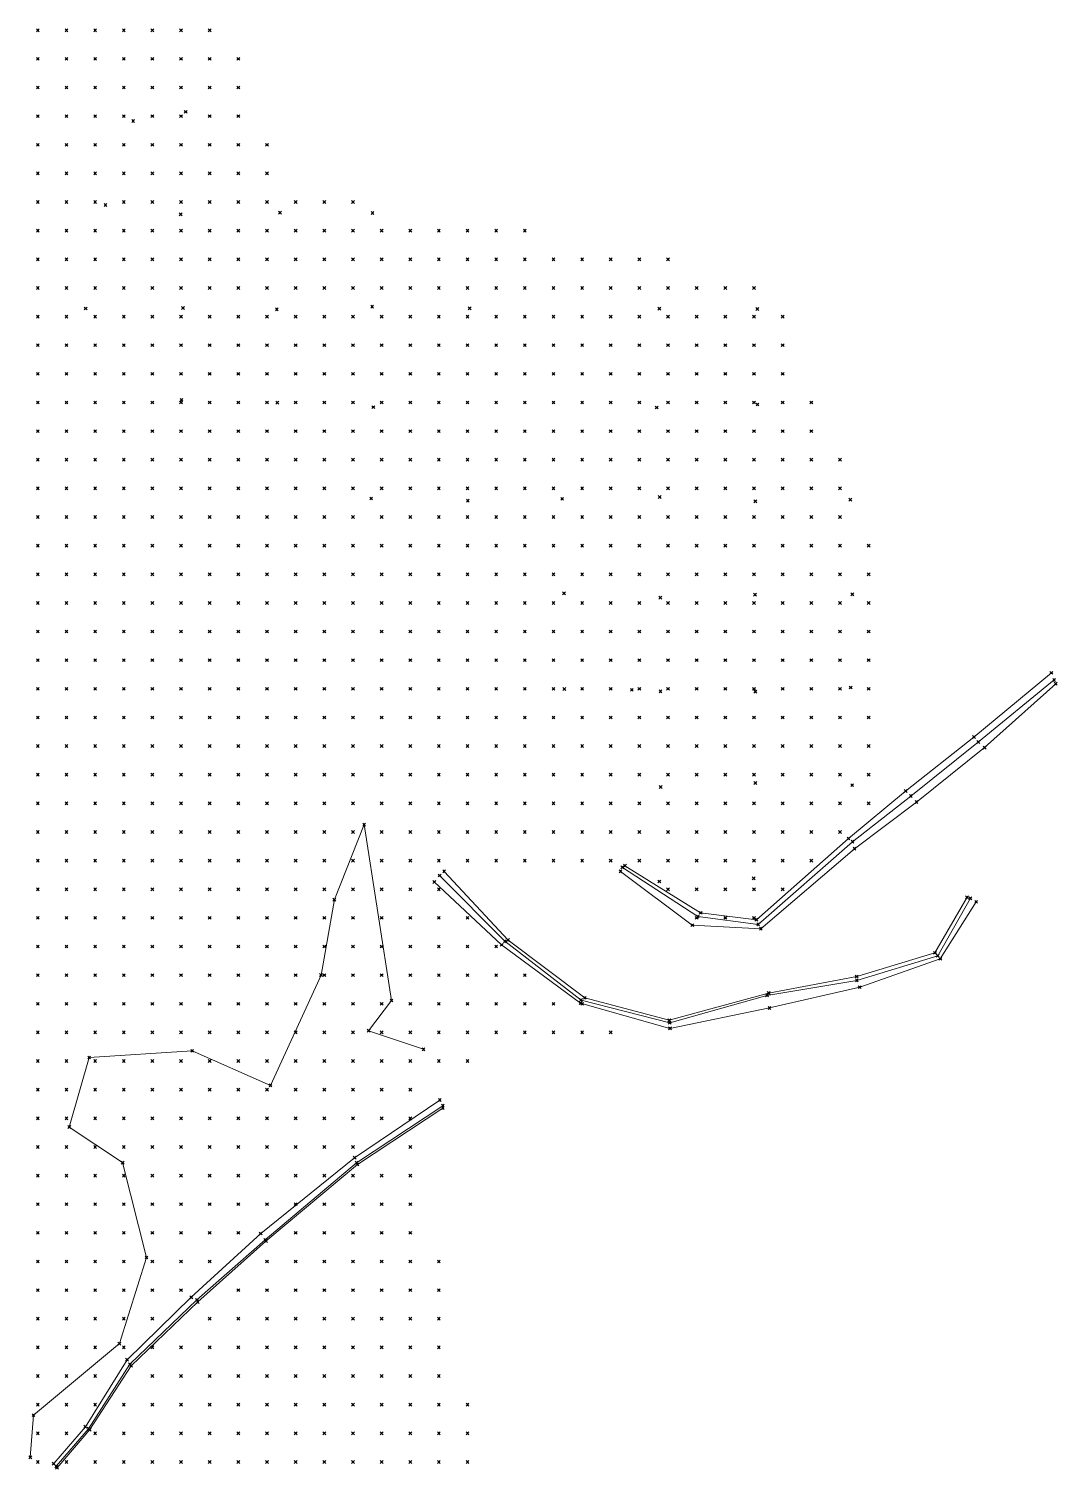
# Model space of a CAD drawing. Header units: metres. Extents: x 441556 to 446409, y 432338 to 461058.
# Drawn here: x 445096.4 to 445204.1, y 441658.6 to 441809.5 of the extents above; entities that cross this region are included whole.
import ezdxf

# ---------------------------------------------------------------- set-up
doc = ezdxf.new("R2010")
doc.units = ezdxf.units.M
doc.header["$MEASUREMENT"] = 0
doc.header["$PDMODE"] = 35
doc.header["$PDSIZE"] = 0.15
for name, color, linetype, lineweight in [('DTM-BRE-RevN_GRP_CURS APA', 2, 'Continuous', 0), ('DTM-BRE-RevN_GRP_MLASTINA', 2, 'Continuous', 0), ('DTM-BRE-RevN_GRP_TALUZ JOS', 2, 'Continuous', 0), ('DTM-BRE-RevN_GRP_TALUZ SUS', 2, 'Continuous', 0), ('DTM-NOK-RevN_LIDAR_co_lidar', 91, 'Continuous', 0), ('DTM-NOK-RevN_RTK', 32, 'Continuous', 0)]:
    doc.layers.add(name, color=color, linetype=linetype, lineweight=lineweight)

msp = doc.modelspace()

# ---------------------------------------------------------------- linework, layer by layer
at = {"layer": 'DTM-BRE-RevN_GRP_CURS APA'}
for p, q in [((445203.9, 441740.923, 334.434), (445196.45, 441734.234, 334.492)), ((445196.45, 441734.234, 334.492), (445189.314, 441728.534, 334.494)), ((445189.314, 441728.534, 334.494), (445182.827, 441723.642, 334.403)), ((445182.827, 441723.642, 334.403), (445173.023, 441715.264, 334.407)), ((445146.554, 441714.078, 334.498), (445139.861, 441721.27, 334.386)), ((445165.843, 441715.637, 334.481), (445158.332, 441721.27, 334.351)), ((445194.618, 441718.558, 334.476), (445191.256, 441712.737, 334.424)), ((445173.023, 441715.264, 334.407), (445165.843, 441715.637, 334.481)), ((445154.59, 441708.017, 334.45), (445146.554, 441714.078, 334.498)), ((445191.256, 441712.737, 334.424), (445183.066, 441710.254, 334.466)), ((445183.066, 441710.254, 334.466), (445173.84, 441708.529, 334.291)), ((445163.434, 441705.67, 334.389), (445154.59, 441708.017, 334.45)), ((445173.84, 441708.529, 334.291), (445163.434, 441705.67, 334.389)), ((445130.78, 441690.572, 334.492), (445139.733, 441696.474, 334.517)), ((445121.206, 441682.548, 334.415), (445130.78, 441690.572, 334.492)), ((445114.068, 441676.17, 334.497), (445121.206, 441682.548, 334.415)), ((445107.099, 441669.476, 334.479), (445114.068, 441676.17, 334.497)), ((445102.756, 441662.794, 334.464), (445107.099, 441669.476, 334.479)), ((445099.335, 441658.799, 334.489), (445102.756, 441662.794, 334.464))]:
    msp.add_line(p, q, dxfattribs=at)
at = {"layer": 'DTM-BRE-RevN_GRP_MLASTINA'}
for p, q in [((445128.371, 441718.311, 334.51), (445131.487, 441726.17, 334.462)), ((445131.487, 441726.17, 334.462), (445134.349, 441707.745, 334.478)), ((445126.979, 441710.408, 334.454), (445128.371, 441718.311, 334.51)), ((445121.683, 441698.857, 334.959), (445126.979, 441710.408, 334.454)), ((445134.349, 441707.745, 334.478), (445131.957, 441704.579, 334.662)), ((445131.957, 441704.579, 334.662), (445137.704, 441702.63, 334.635)), ((445100.617, 441694.493, 334.779), (445102.698, 441701.779, 334.807)), ((445102.698, 441701.779, 334.807), (445113.486, 441702.473, 334.977)), ((445113.486, 441702.473, 334.977), (445121.683, 441698.857, 334.959)), ((445106.201, 441690.758, 334.697), (445100.617, 441694.493, 334.779)), ((445108.694, 441680.82, 334.756), (445106.201, 441690.758, 334.697)), ((445105.864, 441671.803, 334.891), (445108.694, 441680.82, 334.756)), ((445096.872, 441664.302, 334.832), (445105.864, 441671.803, 334.891)), ((445096.528, 441659.884, 334.79), (445096.872, 441664.302, 334.832))]:
    msp.add_line(p, q, dxfattribs=at)
at = {"layer": 'DTM-BRE-RevN_GRP_TALUZ JOS'}
for p, q in [((445203.73, 441741.323, 334.541), (445195.799, 441734.825, 334.58)), ((445195.799, 441734.825, 334.58), (445188.734, 441729.162, 334.569)), ((445188.734, 441729.162, 334.569), (445182.624, 441724.373, 334.529)), ((445182.624, 441724.373, 334.529), (445172.738, 441715.713, 334.441)), ((445146.216, 441713.949, 334.581), (445139.389, 441720.835, 334.585)), ((445166.421, 441716.539, 334.511), (445158.527, 441721.692, 334.38)), ((445194.959, 441718.449, 334.636), (445191.541, 441712.436, 334.661)), ((445172.738, 441715.713, 334.441), (445166.421, 441716.539, 334.511)), ((445154.198, 441707.787, 334.513), (445146.216, 441713.949, 334.581)), ((445191.541, 441712.436, 334.661), (445183.076, 441709.848, 334.655)), ((445183.076, 441709.848, 334.655), (445173.662, 441708.277, 334.642)), ((445163.478, 441705.41, 334.622), (445154.198, 441707.787, 334.513)), ((445173.662, 441708.277, 334.642), (445163.478, 441705.41, 334.622)), ((445130.694, 441690.75, 334.921), (445139.732, 441696.727, 334.644)), ((445121.122, 441682.679, 334.877), (445130.694, 441690.75, 334.921)), ((445113.984, 441676.396, 334.823), (445121.122, 441682.679, 334.877)), ((445106.97, 441669.633, 334.775), (445113.984, 441676.396, 334.823)), ((445102.623, 441662.892, 334.8), (445106.97, 441669.633, 334.775)), ((445099.254, 441658.949, 334.593), (445102.623, 441662.892, 334.8))]:
    msp.add_line(p, q, dxfattribs=at)
at = {"layer": 'DTM-BRE-RevN_GRP_TALUZ SUS'}
for p, q in [((445195.333, 441735.342, 334.643), (445203.446, 441742.061, 334.911)), ((445188.184, 441729.682, 334.579), (445195.333, 441735.342, 334.643)), ((445182.195, 441724.718, 334.74), (445188.184, 441729.682, 334.579)), ((445172.557, 441716.211, 334.529), (445182.195, 441724.718, 334.74)), ((445158.792, 441721.863, 334.465), (445166.713, 441716.927, 334.602)), ((445145.885, 441713.574, 334.671), (445138.833, 441720.165, 334.737)), ((445195.564, 441718.085, 335.012), (445191.814, 441712.115, 335.174)), ((445166.713, 441716.927, 334.602), (445172.557, 441716.211, 334.529)), ((445154.147, 441707.462, 334.853), (445145.885, 441713.574, 334.671)), ((445191.814, 441712.115, 335.174), (445183.371, 441709.141, 335.135)), ((445183.371, 441709.141, 335.135), (445173.927, 441706.963, 335.004)), ((445163.509, 441704.826, 334.752), (445154.147, 441707.462, 334.853)), ((445173.927, 441706.963, 335.004), (445163.509, 441704.826, 334.752)), ((445130.485, 441691.273, 335.034), (445139.41, 441697.319, 335.142)), ((445120.654, 441683.336, 335.051), (445130.485, 441691.273, 335.034)), ((445113.389, 441676.654, 334.875), (445120.654, 441683.336, 335.051)), ((445106.663, 441670.114, 334.89), (445113.389, 441676.654, 334.875)), ((445102.297, 441663.095, 334.925), (445106.663, 441670.114, 334.89)), ((445098.982, 441659.23, 334.882), (445102.297, 441663.095, 334.925))]:
    msp.add_line(p, q, dxfattribs=at)
at = {"layer": 'DTM-NOK-RevN_LIDAR_co_lidar'}
for p in [(445097.322, 441809.379, 334.82), (445100.321, 441809.379, 334.827), (445103.321, 441809.379, 334.826), (445106.32, 441809.379, 334.813), (445109.319, 441809.379, 334.797), (445112.319, 441809.379, 334.807), (445115.318, 441809.379, 334.803), (445097.322, 441806.38, 334.831), (445100.321, 441806.38, 334.861), (445103.321, 441806.38, 334.884), (445106.32, 441806.38, 334.868), (445109.319, 441806.38, 334.854), (445112.319, 441806.38, 334.872), (445115.318, 441806.38, 334.885), (445118.317, 441806.38, 334.861), (445097.322, 441803.38, 334.87), (445100.321, 441803.38, 334.88), (445103.321, 441803.38, 334.906), (445106.32, 441803.38, 334.939), (445109.319, 441803.38, 334.903), (445112.319, 441803.38, 334.867), (445115.318, 441803.38, 334.877), (445118.317, 441803.38, 334.873), (445097.322, 441800.381, 334.871), (445100.321, 441800.381, 334.878), (445103.321, 441800.381, 334.874), (445106.32, 441800.381, 334.849), (445109.319, 441800.381, 334.833), (445112.319, 441800.381, 334.857), (445115.318, 441800.381, 334.879), (445118.317, 441800.381, 334.889), (445097.322, 441797.382, 334.859), (445100.321, 441797.382, 334.855), (445103.321, 441797.382, 334.849), (445106.32, 441797.382, 334.833), (445109.319, 441797.382, 334.841), (445112.319, 441797.382, 334.862), (445115.318, 441797.382, 334.869), (445118.317, 441797.382, 334.885), (445121.317, 441797.382, 334.919), (445097.322, 441794.382, 334.851), (445100.321, 441794.382, 334.845), (445103.321, 441794.382, 334.843), (445106.32, 441794.382, 334.868), (445109.319, 441794.382, 334.896), (445112.319, 441794.382, 334.867), (445115.318, 441794.382, 334.812), (445118.317, 441794.382, 334.792), (445121.317, 441794.382, 334.809), (445097.322, 441791.383, 334.834), (445100.321, 441791.383, 334.84), (445103.321, 441791.383, 334.833), (445106.32, 441791.383, 334.785), (445109.319, 441791.383, 334.768), (445112.319, 441791.383, 334.788), (445115.318, 441791.383, 334.788), (445118.317, 441791.383, 334.775), (445121.317, 441791.383, 334.767), (445124.316, 441791.383, 334.794), (445127.316, 441791.383, 334.845), (445130.315, 441791.383, 334.866), (445097.322, 441788.384, 334.807), (445100.321, 441788.384, 334.83), (445103.321, 441788.384, 334.848), (445106.32, 441788.384, 334.879), (445109.319, 441788.384, 334.854), (445112.319, 441788.384, 334.809), (445115.318, 441788.384, 334.826), (445118.317, 441788.384, 334.832), (445121.317, 441788.384, 334.794), (445124.316, 441788.384, 334.786), (445127.316, 441788.384, 334.798), (445130.315, 441788.384, 334.816), (445133.314, 441788.384, 334.826), (445136.314, 441788.384, 334.824), (445139.313, 441788.384, 334.835), (445142.312, 441788.384, 334.895), (445145.312, 441788.384, 334.922), (445148.311, 441788.384, 334.966), (445097.322, 441785.384, 334.736), (445100.321, 441785.384, 334.772), (445103.321, 441785.384, 334.793), (445106.32, 441785.384, 334.799), (445109.319, 441785.384, 334.819), (445112.319, 441785.384, 334.835), (445115.318, 441785.384, 334.834), (445118.317, 441785.384, 334.814), (445121.317, 441785.384, 334.769), (445124.316, 441785.384, 334.724), (445127.316, 441785.384, 334.73), (445130.315, 441785.384, 334.742), (445133.314, 441785.384, 334.752), (445136.314, 441785.384, 334.763), (445139.313, 441785.384, 334.799), (445142.312, 441785.384, 334.843), (445145.312, 441785.384, 334.907), (445148.311, 441785.384, 334.956), (445151.31, 441785.384, 334.95), (445154.31, 441785.384, 334.918), (445157.309, 441785.384, 334.852), (445160.308, 441785.384, 334.816), (445163.308, 441785.384, 334.805), (445097.322, 441782.385, 334.711), (445100.321, 441782.385, 334.718), (445103.321, 441782.385, 334.72), (445106.32, 441782.385, 334.703), (445109.319, 441782.385, 334.691), (445112.319, 441782.385, 334.693), (445115.318, 441782.385, 334.666), (445118.317, 441782.385, 334.633), (445121.317, 441782.385, 334.641), (445124.316, 441782.385, 334.647), (445127.316, 441782.385, 334.686), (445130.315, 441782.385, 334.722), (445133.314, 441782.385, 334.705), (445136.314, 441782.385, 334.721), (445139.313, 441782.385, 334.761), (445142.312, 441782.385, 334.794), (445145.312, 441782.385, 334.826), (445148.311, 441782.385, 334.86), (445151.31, 441782.385, 334.878), (445154.31, 441782.385, 334.877), (445157.309, 441782.385, 334.869), (445160.308, 441782.385, 334.866), (445163.308, 441782.385, 334.853), (445166.307, 441782.385, 334.844), (445169.306, 441782.385, 334.822), (445172.306, 441782.385, 334.769), (445097.322, 441779.386, 334.701), (445100.321, 441779.386, 334.704), (445103.321, 441779.386, 334.709), (445106.32, 441779.386, 334.658), (445109.319, 441779.386, 334.621), (445112.319, 441779.386, 334.627), (445115.318, 441779.386, 334.619), (445118.317, 441779.386, 334.608), (445121.317, 441779.386, 334.62), (445124.316, 441779.386, 334.645), (445127.316, 441779.386, 334.67), (445130.315, 441779.386, 334.684), (445133.314, 441779.386, 334.711), (445136.314, 441779.386, 334.726), (445139.313, 441779.386, 334.765), (445142.312, 441779.386, 334.789), (445145.312, 441779.386, 334.81), (445148.311, 441779.386, 334.845), (445151.31, 441779.386, 334.848), (445154.31, 441779.386, 334.865), (445157.309, 441779.386, 334.882), (445160.308, 441779.386, 334.876), (445163.308, 441779.386, 334.859), (445166.307, 441779.386, 334.835), (445169.306, 441779.386, 334.84), (445172.306, 441779.386, 334.836), (445175.305, 441779.386, 334.801), (445097.322, 441776.386, 334.714), (445100.321, 441776.386, 334.704), (445103.321, 441776.386, 334.712), (445106.32, 441776.386, 334.665), (445109.319, 441776.386, 334.594), (445112.319, 441776.386, 334.577), (445115.318, 441776.386, 334.623), (445118.317, 441776.386, 334.666), (445121.317, 441776.386, 334.665), (445124.316, 441776.386, 334.685), (445127.316, 441776.386, 334.712), (445130.315, 441776.386, 334.732), (445133.314, 441776.386, 334.769), (445136.314, 441776.386, 334.761), (445139.313, 441776.386, 334.76), (445142.312, 441776.386, 334.77), (445145.312, 441776.386, 334.793), (445148.311, 441776.386, 334.797), (445151.31, 441776.386, 334.809), (445154.31, 441776.386, 334.848), (445157.309, 441776.386, 334.874), (445160.308, 441776.386, 334.873), (445163.308, 441776.386, 334.866), (445166.307, 441776.386, 334.869), (445169.306, 441776.386, 334.884), (445172.306, 441776.386, 334.896), (445175.305, 441776.386, 334.888), (445097.322, 441773.387, 334.721), (445100.321, 441773.387, 334.717), (445103.321, 441773.387, 334.666), (445106.32, 441773.387, 334.643), (445109.319, 441773.387, 334.614), (445112.319, 441773.387, 334.601), (445115.318, 441773.387, 334.647), (445118.317, 441773.387, 334.685), (445121.317, 441773.387, 334.701), (445124.316, 441773.387, 334.722), (445127.316, 441773.387, 334.754), (445130.315, 441773.387, 334.756), (445133.314, 441773.387, 334.764), (445136.314, 441773.387, 334.762), (445139.313, 441773.387, 334.768), (445142.312, 441773.387, 334.754), (445145.312, 441773.387, 334.776), (445148.311, 441773.387, 334.778), (445151.31, 441773.387, 334.783), (445154.31, 441773.387, 334.8), (445157.309, 441773.387, 334.791), (445160.308, 441773.387, 334.794), (445163.308, 441773.387, 334.82), (445166.307, 441773.387, 334.87), (445169.306, 441773.387, 334.912), (445172.306, 441773.387, 334.936), (445175.305, 441773.387, 334.936), (445097.322, 441770.388, 334.594), (445100.321, 441770.388, 334.708), (445103.321, 441770.388, 334.668), (445106.32, 441770.388, 334.658), (445109.319, 441770.388, 334.665), (445112.319, 441770.388, 334.657), (445115.318, 441770.388, 334.68), (445118.317, 441770.388, 334.686), (445121.317, 441770.388, 334.692), (445124.316, 441770.388, 334.703), (445127.316, 441770.388, 334.724), (445130.315, 441770.388, 334.738), (445133.314, 441770.388, 334.756), (445136.314, 441770.388, 334.783), (445139.313, 441770.388, 334.771), (445142.312, 441770.388, 334.753), (445145.312, 441770.388, 334.725), (445148.311, 441770.388, 334.713), (445151.31, 441770.388, 334.686), (445154.31, 441770.388, 334.654), (445157.309, 441770.388, 334.577), (445160.308, 441770.388, 334.578), (445163.308, 441770.388, 334.674), (445166.307, 441770.388, 334.72), (445169.306, 441770.388, 334.77), (445172.306, 441770.388, 334.859), (445175.305, 441770.388, 334.93), (445178.304, 441770.388, 334.957), (445097.322, 441767.388, 334.264), (445100.321, 441767.388, 334.474), (445103.321, 441767.388, 334.514), (445106.32, 441767.388, 334.525), (445109.319, 441767.388, 334.574), (445112.319, 441767.388, 334.603), (445115.318, 441767.388, 334.603), (445118.317, 441767.388, 334.584), (445121.317, 441767.388, 334.639), (445124.316, 441767.388, 334.697), (445127.316, 441767.388, 334.642), (445130.315, 441767.388, 334.654), (445133.314, 441767.388, 334.685), (445136.314, 441767.388, 334.738), (445139.313, 441767.388, 334.699), (445142.312, 441767.388, 334.639), (445145.312, 441767.388, 334.573), (445148.311, 441767.388, 334.544), (445151.31, 441767.388, 334.492), (445154.31, 441767.388, 334.507), (445157.309, 441767.388, 334.478), (445160.308, 441767.388, 334.493), (445163.308, 441767.388, 334.569), (445166.307, 441767.388, 334.603), (445169.306, 441767.388, 334.645), (445172.306, 441767.388, 334.738), (445175.305, 441767.388, 334.856), (445178.304, 441767.388, 334.96), (445097.322, 441764.389, 334.054), (445100.321, 441764.389, 334.249), (445103.321, 441764.389, 334.4), (445106.32, 441764.389, 334.348), (445109.319, 441764.389, 334.289), (445112.319, 441764.389, 334.305), (445115.318, 441764.389, 334.359), (445118.317, 441764.389, 334.397), (445121.317, 441764.389, 334.421), (445124.316, 441764.389, 334.47), (445127.316, 441764.389, 334.402), (445130.315, 441764.389, 334.483), (445133.314, 441764.389, 334.567), (445136.314, 441764.389, 334.638), (445139.313, 441764.389, 334.561), (445142.312, 441764.389, 334.433), (445145.312, 441764.389, 334.455), (445148.311, 441764.389, 334.486), (445151.31, 441764.389, 334.493), (445154.31, 441764.389, 334.539), (445157.309, 441764.389, 334.559), (445160.308, 441764.389, 334.579), (445163.308, 441764.389, 334.608), (445166.307, 441764.389, 334.626), (445169.306, 441764.389, 334.668), (445172.306, 441764.389, 334.721), (445175.305, 441764.389, 334.78), (445178.304, 441764.389, 334.892), (445181.304, 441764.389, 334.994), (445097.322, 441761.39, 334.223), (445100.321, 441761.39, 334.292), (445103.321, 441761.39, 334.4), (445106.32, 441761.39, 334.335), (445109.319, 441761.39, 334.235), (445112.319, 441761.39, 334.224), (445115.318, 441761.39, 334.297), (445118.317, 441761.39, 334.364), (445121.317, 441761.39, 334.31), (445124.316, 441761.39, 334.281), (445127.316, 441761.39, 334.25), (445130.315, 441761.39, 334.285), (445133.314, 441761.39, 334.415), (445136.314, 441761.39, 334.53), (445139.313, 441761.39, 334.506), (445142.312, 441761.39, 334.429), (445145.312, 441761.39, 334.498), (445148.311, 441761.39, 334.583), (445151.31, 441761.39, 334.636), (445154.31, 441761.39, 334.65), (445157.309, 441761.39, 334.662), (445160.308, 441761.39, 334.673), (445163.308, 441761.39, 334.694), (445166.307, 441761.39, 334.717), (445169.306, 441761.39, 334.757), (445172.306, 441761.39, 334.787), (445175.305, 441761.39, 334.793), (445178.304, 441761.39, 334.837), (445181.304, 441761.39, 334.909), (445097.322, 441758.39, 334.492), (445100.321, 441758.39, 334.441), (445103.321, 441758.39, 334.407), (445106.32, 441758.39, 334.426), (445109.319, 441758.39, 334.443), (445112.319, 441758.39, 334.429), (445115.318, 441758.39, 334.428), (445118.317, 441758.39, 334.442), (445121.317, 441758.39, 334.401), (445124.316, 441758.39, 334.345), (445127.316, 441758.39, 334.305), (445130.315, 441758.39, 334.208), (445133.314, 441758.39, 334.292), (445136.314, 441758.39, 334.379), (445139.313, 441758.39, 334.527), (445142.312, 441758.39, 334.568), (445145.312, 441758.39, 334.586), (445148.311, 441758.39, 334.672), (445151.31, 441758.39, 334.694), (445154.31, 441758.39, 334.699), (445157.309, 441758.39, 334.719), (445160.308, 441758.39, 334.737), (445163.308, 441758.39, 334.748), (445166.307, 441758.39, 334.775), (445169.306, 441758.39, 334.813), (445172.306, 441758.39, 334.833), (445175.305, 441758.39, 334.844), (445178.304, 441758.39, 334.856), (445181.304, 441758.39, 334.873), (445097.322, 441755.391, 334.473), (445100.321, 441755.391, 334.429), (445103.321, 441755.391, 334.414), (445106.32, 441755.391, 334.464), (445109.319, 441755.391, 334.516), (445112.319, 441755.391, 334.524), (445115.318, 441755.391, 334.497), (445118.317, 441755.391, 334.477), (445121.317, 441755.391, 334.454), (445124.316, 441755.391, 334.398), (445127.316, 441755.391, 334.36), (445130.315, 441755.391, 334.287), (445133.314, 441755.391, 334.289), (445136.314, 441755.391, 334.274), (445139.313, 441755.391, 334.427), (445142.312, 441755.391, 334.589), (445145.312, 441755.391, 334.602), (445148.311, 441755.391, 334.701), (445151.31, 441755.391, 334.717), (445154.31, 441755.391, 334.726), (445157.309, 441755.391, 334.744), (445160.308, 441755.391, 334.778), (445163.308, 441755.391, 334.791), (445166.307, 441755.391, 334.792), (445169.306, 441755.391, 334.828), (445172.306, 441755.391, 334.843), (445175.305, 441755.391, 334.857), (445178.304, 441755.391, 334.888), (445181.304, 441755.391, 334.905), (445184.303, 441755.391, 334.921), (445097.322, 441752.392, 334.159), (445100.321, 441752.392, 334.23), (445103.321, 441752.392, 334.346), (445106.32, 441752.392, 334.415), (445109.319, 441752.392, 334.478), (445112.319, 441752.392, 334.528), (445115.318, 441752.392, 334.516), (445118.317, 441752.392, 334.501), (445121.317, 441752.392, 334.476), (445124.316, 441752.392, 334.409), (445127.316, 441752.392, 334.409), (445130.315, 441752.392, 334.381), (445133.314, 441752.392, 334.352), (445136.314, 441752.392, 334.307), (445139.313, 441752.392, 334.279), (445142.312, 441752.392, 334.539), (445145.312, 441752.392, 334.582), (445148.311, 441752.392, 334.691), (445151.31, 441752.392, 334.734), (445154.31, 441752.392, 334.744), (445157.309, 441752.392, 334.756), (445160.308, 441752.392, 334.79), (445163.308, 441752.392, 334.819), (445166.307, 441752.392, 334.818), (445169.306, 441752.392, 334.836), (445172.306, 441752.392, 334.84), (445175.305, 441752.392, 334.854), (445178.304, 441752.392, 334.894), (445181.304, 441752.392, 334.919), (445184.303, 441752.392, 334.928), (445097.322, 441749.392, 333.916), (445100.321, 441749.392, 334.137), (445103.321, 441749.392, 334.326), (445106.32, 441749.392, 334.385), (445109.319, 441749.392, 334.417), (445112.319, 441749.392, 334.412), (445115.318, 441749.392, 334.393), (445118.317, 441749.392, 334.425), (445121.317, 441749.392, 334.423), (445124.316, 441749.392, 334.387), (445127.316, 441749.392, 334.417), (445130.315, 441749.392, 334.428), (445133.314, 441749.392, 334.425), (445136.314, 441749.392, 334.376), (445139.313, 441749.392, 334.313), (445142.312, 441749.392, 334.492), (445145.312, 441749.392, 334.52), (445148.311, 441749.392, 334.655), (445151.31, 441749.392, 334.726), (445154.31, 441749.392, 334.75), (445157.309, 441749.392, 334.771), (445160.308, 441749.392, 334.798), (445163.308, 441749.392, 334.827), (445166.307, 441749.392, 334.824), (445169.306, 441749.392, 334.829), (445172.306, 441749.392, 334.838), (445175.305, 441749.392, 334.85), (445178.304, 441749.392, 334.884), (445181.304, 441749.392, 334.922), (445184.303, 441749.392, 334.948), (445097.322, 441746.393, 334.028), (445100.321, 441746.393, 334.215), (445103.321, 441746.393, 334.33), (445106.32, 441746.393, 334.336), (445109.319, 441746.393, 334.324), (445112.319, 441746.393, 334.324), (445115.318, 441746.393, 334.334), (445118.317, 441746.393, 334.357), (445121.317, 441746.393, 334.394), (445124.316, 441746.393, 334.42), (445127.316, 441746.393, 334.45), (445130.315, 441746.393, 334.444), (445133.314, 441746.393, 334.443), (445136.314, 441746.393, 334.424), (445139.313, 441746.393, 334.385), (445142.312, 441746.393, 334.507), (445145.312, 441746.393, 334.454), (445148.311, 441746.393, 334.581), (445151.31, 441746.393, 334.699), (445154.31, 441746.393, 334.737), (445157.309, 441746.393, 334.758), (445160.308, 441746.393, 334.792), (445163.308, 441746.393, 334.827), (445166.307, 441746.393, 334.815), (445169.306, 441746.393, 334.821), (445172.306, 441746.393, 334.843), (445175.305, 441746.393, 334.869), (445178.304, 441746.393, 334.912), (445181.304, 441746.393, 334.95), (445184.303, 441746.393, 334.97), (445097.322, 441743.394, 333.892), (445100.321, 441743.394, 333.992), (445103.321, 441743.394, 334.085), (445106.32, 441743.394, 334.147), (445109.319, 441743.394, 334.158), (445112.319, 441743.394, 334.169), (445115.318, 441743.394, 334.214), (445118.317, 441743.394, 334.271), (445121.317, 441743.394, 334.354), (445124.316, 441743.394, 334.386), (445127.316, 441743.394, 334.443), (445130.315, 441743.394, 334.479), (445133.314, 441743.394, 334.44), (445136.314, 441743.394, 334.417), (445139.313, 441743.394, 334.371), (445142.312, 441743.394, 334.372), (445145.312, 441743.394, 334.474), (445148.311, 441743.394, 334.449), (445151.31, 441743.394, 334.6), (445154.31, 441743.394, 334.682), (445157.309, 441743.394, 334.72), (445160.308, 441743.394, 334.752), (445163.308, 441743.394, 334.796), (445166.307, 441743.394, 334.812), (445169.306, 441743.394, 334.804), (445172.306, 441743.394, 334.822), (445175.305, 441743.394, 334.872), (445178.304, 441743.394, 334.92), (445181.304, 441743.394, 334.955), (445184.303, 441743.394, 334.966), (445097.322, 441740.394, 333.815), (445100.321, 441740.394, 333.862), (445103.321, 441740.394, 333.9), (445106.32, 441740.394, 333.92), (445109.319, 441740.394, 333.938), (445112.319, 441740.394, 333.968), (445115.318, 441740.394, 334.017), (445118.317, 441740.394, 334.061), (445121.317, 441740.394, 334.117), (445124.316, 441740.394, 334.229), (445127.316, 441740.394, 334.316), (445130.315, 441740.394, 334.415), (445133.314, 441740.394, 334.395), (445136.314, 441740.394, 334.385), (445139.313, 441740.394, 334.378), (445142.312, 441740.394, 334.273), (445145.312, 441740.394, 334.277), (445148.311, 441740.394, 334.419), (445151.31, 441740.394, 334.493), (445154.31, 441740.394, 334.626), (445157.309, 441740.394, 334.694), (445160.308, 441740.394, 334.722), (445163.308, 441740.394, 334.751), (445166.307, 441740.394, 334.758), (445169.306, 441740.394, 334.758), (445172.306, 441740.394, 334.758), (445175.305, 441740.394, 334.785), (445178.304, 441740.394, 334.851), (445181.304, 441740.394, 334.896), (445184.303, 441740.394, 334.867), (445097.322, 441737.395, 333.774), (445100.321, 441737.395, 333.781), (445103.321, 441737.395, 333.811), (445106.32, 441737.395, 333.839), (445109.319, 441737.395, 333.827), (445112.319, 441737.395, 333.817), (445115.318, 441737.395, 333.823), (445118.317, 441737.395, 333.834), (445121.317, 441737.395, 333.853), (445124.316, 441737.395, 333.863), (445127.316, 441737.395, 333.908), (445130.315, 441737.395, 333.971), (445133.314, 441737.395, 334.104), (445136.314, 441737.395, 334.309), (445139.313, 441737.395, 334.374), (445142.312, 441737.395, 334.294), (445145.312, 441737.395, 334.241), (445148.311, 441737.395, 334.233), (445151.31, 441737.395, 334.367), (445154.31, 441737.395, 334.467), (445157.309, 441737.395, 334.582), (445160.308, 441737.395, 334.62), (445163.308, 441737.395, 334.649), (445166.307, 441737.395, 334.649), (445169.306, 441737.395, 334.615), (445172.306, 441737.395, 334.564), (445175.305, 441737.395, 334.54), (445178.304, 441737.395, 334.573), (445181.304, 441737.395, 334.608), (445184.303, 441737.395, 334.606), (445097.322, 441734.396, 333.749), (445100.321, 441734.396, 333.748), (445103.321, 441734.396, 333.753), (445106.32, 441734.396, 333.743), (445109.319, 441734.396, 333.74), (445112.319, 441734.396, 333.748), (445115.318, 441734.396, 333.736), (445118.317, 441734.396, 333.723), (445121.317, 441734.396, 333.744), (445124.316, 441734.396, 333.779), (445127.316, 441734.396, 333.801), (445130.315, 441734.396, 333.852), (445133.314, 441734.396, 333.833), (445136.314, 441734.396, 333.864), (445139.313, 441734.396, 333.978), (445142.312, 441734.396, 334.167), (445145.312, 441734.396, 334.162), (445148.311, 441734.396, 334.17), (445151.31, 441734.396, 334.209), (445154.31, 441734.396, 334.248), (445157.309, 441734.396, 334.29), (445160.308, 441734.396, 334.329), (445163.308, 441734.396, 334.318), (445166.307, 441734.396, 334.313), (445169.306, 441734.396, 334.369), (445172.306, 441734.396, 334.46), (445175.305, 441734.396, 334.533), (445178.304, 441734.396, 334.571), (445181.304, 441734.396, 334.599), (445184.303, 441734.396, 334.631), (445097.322, 441731.396, 333.701), (445100.321, 441731.396, 333.713), (445103.321, 441731.396, 333.71), (445106.32, 441731.396, 333.709), (445109.319, 441731.396, 333.72), (445112.319, 441731.396, 333.729), (445115.318, 441731.396, 333.714), (445118.317, 441731.396, 333.727), (445121.317, 441731.396, 333.809), (445124.316, 441731.396, 333.855), (445127.316, 441731.396, 333.862), (445130.315, 441731.396, 333.936), (445133.314, 441731.396, 333.956), (445136.314, 441731.396, 333.879), (445139.313, 441731.396, 333.793), (445142.312, 441731.396, 333.924), (445145.312, 441731.396, 334.104), (445148.311, 441731.396, 334.135), (445151.31, 441731.396, 334.176), (445154.31, 441731.396, 334.205), (445157.309, 441731.396, 334.173), (445160.308, 441731.396, 334.179), (445163.308, 441731.396, 334.317), (445166.307, 441731.396, 334.512), (445169.306, 441731.396, 334.638), (445172.306, 441731.396, 334.711), (445175.305, 441731.396, 334.753), (445178.304, 441731.396, 334.767), (445181.304, 441731.396, 334.767), (445184.303, 441731.396, 334.754), (445097.322, 441728.397, 333.718), (445100.321, 441728.397, 333.72), (445103.321, 441728.397, 333.822), (445106.32, 441728.397, 333.88), (445109.319, 441728.397, 333.847), (445112.319, 441728.397, 333.794), (445115.318, 441728.397, 333.773), (445118.317, 441728.397, 333.828), (445121.317, 441728.397, 333.915), (445124.316, 441728.397, 333.998), (445127.316, 441728.397, 334.064), (445130.315, 441728.397, 333.952), (445133.314, 441728.397, 333.96), (445136.314, 441728.397, 333.95), (445139.313, 441728.397, 333.884), (445142.312, 441728.397, 333.87), (445145.312, 441728.397, 334.025), (445148.311, 441728.397, 334.265), (445151.31, 441728.397, 334.378), (445154.31, 441728.397, 334.467), (445157.309, 441728.397, 334.457), (445160.308, 441728.397, 334.483), (445163.308, 441728.397, 334.522), (445166.307, 441728.397, 334.578), (445169.306, 441728.397, 334.663), (445172.306, 441728.397, 334.728), (445175.305, 441728.397, 334.762), (445178.304, 441728.397, 334.784), (445181.304, 441728.397, 334.792), (445184.303, 441728.397, 334.769), (445097.322, 441725.397, 334.296), (445100.321, 441725.397, 334.311), (445103.321, 441725.397, 334.335), (445106.32, 441725.397, 334.394), (445109.319, 441725.397, 334.421), (445112.319, 441725.397, 334.374), (445115.318, 441725.397, 334.331), (445118.317, 441725.397, 334.33), (445121.317, 441725.397, 334.316), (445124.316, 441725.397, 334.303), (445127.316, 441725.397, 334.331), (445130.315, 441725.397, 334.287), (445133.314, 441725.397, 334.165), (445136.314, 441725.397, 334.032), (445139.313, 441725.397, 333.94), (445142.312, 441725.397, 333.956), (445145.312, 441725.397, 333.972), (445148.311, 441725.397, 334.163), (445151.31, 441725.397, 334.413), (445154.31, 441725.397, 334.51), (445157.309, 441725.397, 334.516), (445160.308, 441725.397, 334.532), (445163.308, 441725.397, 334.536), (445166.307, 441725.397, 334.573), (445169.306, 441725.397, 334.673), (445172.306, 441725.397, 334.753), (445175.305, 441725.397, 334.778), (445178.304, 441725.397, 334.789), (445181.304, 441725.397, 334.744), (445097.322, 441722.398, 334.468), (445100.321, 441722.398, 334.491), (445103.321, 441722.398, 334.501), (445106.32, 441722.398, 334.588), (445109.319, 441722.398, 334.569), (445112.319, 441722.398, 334.467), (445115.318, 441722.398, 334.437), (445118.317, 441722.398, 334.435), (445121.317, 441722.398, 334.437), (445124.316, 441722.398, 334.41), (445127.316, 441722.398, 334.4), (445130.315, 441722.398, 334.452), (445133.314, 441722.398, 334.526), (445136.314, 441722.398, 334.547), (445139.313, 441722.398, 334.196), (445142.312, 441722.398, 333.963), (445145.312, 441722.398, 333.998), (445148.311, 441722.398, 334.025), (445151.31, 441722.398, 334.329), (445154.31, 441722.398, 334.472), (445157.309, 441722.398, 334.515), (445160.308, 441722.398, 334.53), (445163.308, 441722.398, 334.533), (445166.307, 441722.398, 334.602), (445169.306, 441722.398, 334.718), (445172.306, 441722.398, 334.763), (445175.305, 441722.398, 334.754), (445178.304, 441722.398, 334.678), (445097.322, 441719.399, 334.854), (445100.321, 441719.399, 334.699), (445103.321, 441719.399, 334.644), (445106.32, 441719.399, 334.709), (445109.319, 441719.399, 334.641), (445112.319, 441719.399, 334.486), (445115.318, 441719.399, 334.415), (445118.317, 441719.399, 334.425), (445121.317, 441719.399, 334.432), (445124.316, 441719.399, 334.438), (445127.316, 441719.399, 334.439), (445130.315, 441719.399, 334.509), (445133.314, 441719.399, 334.611), (445136.314, 441719.399, 334.702), (445139.313, 441719.399, 334.623), (445163.308, 441719.399, 334.586), (445166.307, 441719.399, 334.627), (445169.306, 441719.399, 334.699), (445172.306, 441719.399, 334.714), (445175.305, 441719.399, 334.665), (445097.322, 441716.399, 334.818), (445100.321, 441716.399, 334.677), (445103.321, 441716.399, 334.716), (445106.32, 441716.399, 334.745), (445109.319, 441716.399, 334.62), (445112.319, 441716.399, 334.471), (445115.318, 441716.399, 334.438), (445118.317, 441716.399, 334.446), (445121.317, 441716.399, 334.415), (445124.316, 441716.399, 334.424), (445127.316, 441716.399, 334.462), (445130.315, 441716.399, 334.546), (445133.314, 441716.399, 334.586), (445136.314, 441716.399, 334.653), (445139.313, 441716.399, 334.702), (445142.312, 441716.399, 334.562), (445166.307, 441716.399, 334.726), (445169.306, 441716.399, 334.685), (445172.306, 441716.399, 334.608), (445097.322, 441713.4, 334.772), (445100.321, 441713.4, 334.768), (445103.321, 441713.4, 334.669), (445106.32, 441713.4, 334.578), (445109.319, 441713.4, 334.568), (445112.319, 441713.4, 334.535), (445115.318, 441713.4, 334.474), (445118.317, 441713.4, 334.443), (445121.317, 441713.4, 334.422), (445124.316, 441713.4, 334.416), (445127.316, 441713.4, 334.468), (445130.315, 441713.4, 334.53), (445133.314, 441713.4, 334.538), (445136.314, 441713.4, 334.547), (445139.313, 441713.4, 334.61), (445142.312, 441713.4, 334.618), (445145.312, 441713.4, 334.577), (445097.322, 441710.401, 334.792), (445100.321, 441710.401, 334.695), (445103.321, 441710.401, 334.484), (445106.32, 441710.401, 334.363), (445109.319, 441710.401, 334.415), (445112.319, 441710.401, 334.495), (445115.318, 441710.401, 334.482), (445118.317, 441710.401, 334.45), (445121.317, 441710.401, 334.478), (445124.316, 441710.401, 334.484), (445127.316, 441710.401, 334.498), (445130.315, 441710.401, 334.517), (445133.314, 441710.401, 334.497), (445136.314, 441710.401, 334.487), (445139.313, 441710.401, 334.559), (445142.312, 441710.401, 334.6), (445145.312, 441710.401, 334.639), (445148.311, 441710.401, 334.618), (445097.322, 441707.401, 334.752), (445100.321, 441707.401, 334.687), (445103.321, 441707.401, 334.678), (445106.32, 441707.401, 334.732), (445109.319, 441707.401, 334.709), (445112.319, 441707.401, 334.687), (445115.318, 441707.401, 334.675), (445118.317, 441707.401, 334.643), (445121.317, 441707.401, 334.686), (445124.316, 441707.401, 334.643), (445127.316, 441707.401, 334.632), (445130.315, 441707.401, 334.522), (445133.314, 441707.401, 334.521), (445136.314, 441707.401, 334.505), (445139.313, 441707.401, 334.538), (445142.312, 441707.401, 334.584), (445145.312, 441707.401, 334.644), (445148.311, 441707.401, 334.727), (445151.31, 441707.401, 334.697), (445154.31, 441707.401, 334.463), (445097.322, 441704.402, 334.656), (445100.321, 441704.402, 334.738), (445103.321, 441704.402, 334.903), (445106.32, 441704.402, 335.066), (445109.319, 441704.402, 335.051), (445112.319, 441704.402, 334.94), (445115.318, 441704.402, 334.897), (445118.317, 441704.402, 334.895), (445121.317, 441704.402, 334.881), (445124.316, 441704.402, 334.82), (445127.316, 441704.402, 334.856), (445130.315, 441704.402, 334.811), (445133.314, 441704.402, 334.747), (445136.314, 441704.402, 334.639), (445139.313, 441704.402, 334.506), (445142.312, 441704.402, 334.506), (445145.312, 441704.402, 334.599), (445148.311, 441704.402, 334.672), (445151.31, 441704.402, 334.717), (445154.31, 441704.402, 334.662), (445157.309, 441704.402, 334.61), (445097.322, 441701.403, 334.59), (445100.321, 441701.403, 334.702), (445103.321, 441701.403, 334.882), (445106.32, 441701.403, 335.003), (445109.319, 441701.403, 334.992), (445112.319, 441701.403, 334.92), (445115.318, 441701.403, 334.929), (445118.317, 441701.403, 334.972), (445121.317, 441701.403, 334.927), (445124.316, 441701.403, 334.89), (445127.316, 441701.403, 334.988), (445130.315, 441701.403, 335.023), (445133.314, 441701.403, 334.961), (445136.314, 441701.403, 334.885), (445139.313, 441701.403, 334.744), (445142.312, 441701.403, 334.576), (445097.322, 441698.403, 334.567), (445100.321, 441698.403, 334.723), (445103.321, 441698.403, 334.812), (445106.32, 441698.403, 334.808), (445109.319, 441698.403, 334.801), (445112.319, 441698.403, 334.791), (445115.318, 441698.403, 334.829), (445118.317, 441698.403, 334.889), (445121.317, 441698.403, 334.886), (445124.316, 441698.403, 334.894), (445127.316, 441698.403, 334.972), (445130.315, 441698.403, 335.005), (445133.314, 441698.403, 335.004), (445136.314, 441698.403, 334.994), (445097.322, 441695.404, 334.643), (445100.321, 441695.404, 334.747), (445103.321, 441695.404, 334.778), (445106.32, 441695.404, 334.726), (445109.319, 441695.404, 334.703), (445112.319, 441695.404, 334.712), (445115.318, 441695.404, 334.74), (445118.317, 441695.404, 334.797), (445121.317, 441695.404, 334.846), (445124.316, 441695.404, 334.889), (445127.316, 441695.404, 334.919), (445130.315, 441695.404, 334.931), (445133.314, 441695.404, 334.864), (445136.314, 441695.404, 334.588), (445097.322, 441692.405, 334.735), (445100.321, 441692.405, 334.701), (445103.321, 441692.405, 334.724), (445106.32, 441692.405, 334.689), (445109.319, 441692.405, 334.643), (445112.319, 441692.405, 334.684), (445115.318, 441692.405, 334.739), (445118.317, 441692.405, 334.785), (445121.317, 441692.405, 334.837), (445124.316, 441692.405, 334.893), (445127.316, 441692.405, 334.895), (445130.315, 441692.405, 334.77), (445136.314, 441692.405, 334.096), (445097.322, 441689.405, 334.713), (445100.321, 441689.405, 334.772), (445103.321, 441689.405, 334.777), (445106.32, 441689.405, 334.676), (445109.319, 441689.405, 334.66), (445112.319, 441689.405, 334.73), (445115.318, 441689.405, 334.798), (445118.317, 441689.405, 334.845), (445121.317, 441689.405, 334.866), (445124.316, 441689.405, 334.88), (445127.316, 441689.405, 334.752), (445130.315, 441689.405, 334.356), (445133.314, 441689.405, 333.86), (445136.314, 441689.405, 333.95), (445097.322, 441686.406, 334.668), (445100.321, 441686.406, 334.851), (445103.321, 441686.406, 334.849), (445106.32, 441686.406, 334.715), (445109.319, 441686.406, 334.696), (445112.319, 441686.406, 334.739), (445115.318, 441686.406, 334.81), (445118.317, 441686.406, 334.887), (445121.317, 441686.406, 334.871), (445124.316, 441686.406, 334.698), (445127.316, 441686.406, 334.3), (445130.315, 441686.406, 333.845), (445133.314, 441686.406, 333.778), (445136.314, 441686.406, 333.843), (445097.322, 441683.407, 334.654), (445100.321, 441683.407, 334.742), (445103.321, 441683.407, 334.676), (445106.32, 441683.407, 334.599), (445109.319, 441683.407, 334.634), (445112.319, 441683.407, 334.701), (445115.318, 441683.407, 334.771), (445118.317, 441683.407, 334.756), (445124.316, 441683.407, 334.253), (445127.316, 441683.407, 333.82), (445130.315, 441683.407, 333.704), (445133.314, 441683.407, 333.812), (445136.314, 441683.407, 333.929), (445097.322, 441680.407, 334.69), (445100.321, 441680.407, 334.707), (445103.321, 441680.407, 334.706), (445106.32, 441680.407, 334.675), (445109.319, 441680.407, 334.694), (445112.319, 441680.407, 334.759), (445115.318, 441680.407, 334.68), (445121.317, 441680.407, 333.912), (445124.316, 441680.407, 333.767), (445127.316, 441680.407, 333.76), (445130.315, 441680.407, 333.801), (445133.314, 441680.407, 333.909), (445136.314, 441680.407, 333.991), (445139.313, 441680.407, 334.006), (445097.322, 441677.408, 334.66), (445100.321, 441677.408, 334.691), (445103.321, 441677.408, 334.803), (445106.32, 441677.408, 334.833), (445109.319, 441677.408, 334.797), (445112.319, 441677.408, 334.732), (445118.317, 441677.408, 333.853), (445121.317, 441677.408, 333.756), (445124.316, 441677.408, 333.79), (445127.316, 441677.408, 333.828), (445130.315, 441677.408, 333.924), (445133.314, 441677.408, 333.966), (445136.314, 441677.408, 333.956), (445139.313, 441677.408, 333.901), (445097.322, 441674.409, 334.727), (445100.321, 441674.409, 334.67), (445103.321, 441674.409, 334.636), (445106.32, 441674.409, 334.693), (445109.319, 441674.409, 334.723), (445115.318, 441674.409, 333.982), (445118.317, 441674.409, 333.749), (445121.317, 441674.409, 333.72), (445124.316, 441674.409, 333.82), (445127.316, 441674.409, 333.899), (445130.315, 441674.409, 333.928), (445133.314, 441674.409, 333.925), (445136.314, 441674.409, 333.918), (445139.313, 441674.409, 333.882), (445097.322, 441671.409, 334.787), (445100.321, 441671.409, 334.738), (445103.321, 441671.409, 334.738), (445106.32, 441671.409, 334.715), (445109.319, 441671.409, 334.334), (445112.319, 441671.409, 333.915), (445115.318, 441671.409, 333.754), (445118.317, 441671.409, 333.677), (445121.317, 441671.409, 333.754), (445124.316, 441671.409, 333.864), (445127.316, 441671.409, 333.945), (445130.315, 441671.409, 333.957), (445133.314, 441671.409, 333.912), (445136.314, 441671.409, 333.89), (445139.313, 441671.409, 333.863), (445097.322, 441668.41, 334.796), (445100.321, 441668.41, 334.863), (445103.321, 441668.41, 334.869), (445109.319, 441668.41, 333.946), (445112.319, 441668.41, 333.765), (445115.318, 441668.41, 333.78), (445118.317, 441668.41, 333.81), (445121.317, 441668.41, 333.901), (445124.316, 441668.41, 333.93), (445127.316, 441668.41, 333.914), (445130.315, 441668.41, 333.906), (445133.314, 441668.41, 333.859), (445136.314, 441668.41, 333.82), (445139.313, 441668.41, 333.797), (445097.322, 441665.411, 334.849), (445100.321, 441665.411, 334.91), (445103.321, 441665.411, 334.576), (445106.32, 441665.411, 334.007), (445109.319, 441665.411, 333.81), (445112.319, 441665.411, 333.824), (445115.318, 441665.411, 333.813), (445118.317, 441665.411, 333.863), (445121.317, 441665.411, 333.834), (445124.316, 441665.411, 333.81), (445127.316, 441665.411, 333.819), (445130.315, 441665.411, 333.815), (445133.314, 441665.411, 333.789), (445136.314, 441665.411, 333.789), (445139.313, 441665.411, 333.815), (445142.312, 441665.411, 333.895), (445097.322, 441662.411, 334.852), (445100.321, 441662.411, 334.742), (445103.321, 441662.411, 334.221), (445106.32, 441662.411, 333.849), (445109.319, 441662.411, 333.78), (445112.319, 441662.411, 333.746), (445115.318, 441662.411, 333.729), (445118.317, 441662.411, 333.718), (445121.317, 441662.411, 333.751), (445124.316, 441662.411, 333.762), (445127.316, 441662.411, 333.759), (445130.315, 441662.411, 333.698), (445133.314, 441662.411, 333.753), (445136.314, 441662.411, 334.028), (445139.313, 441662.411, 334.039), (445142.312, 441662.411, 333.952), (445097.322, 441659.412, 334.565), (445100.321, 441659.412, 334.052), (445103.321, 441659.412, 333.895), (445106.32, 441659.412, 333.806), (445109.319, 441659.412, 333.688), (445112.319, 441659.412, 333.671), (445115.318, 441659.412, 333.724), (445118.317, 441659.412, 333.738), (445121.317, 441659.412, 333.746), (445124.316, 441659.412, 333.757), (445127.316, 441659.412, 333.76), (445130.315, 441659.412, 333.708), (445133.314, 441659.412, 333.758), (445136.314, 441659.412, 333.957), (445139.313, 441659.412, 333.946), (445142.312, 441659.412, 333.855)]:
    msp.add_point(p, dxfattribs=at)
at = {"layer": 'DTM-NOK-RevN_RTK'}
for p in [(445112.803, 441800.834, 334.751), (445107.3, 441799.877, 334.722), (445104.402, 441791.07, 334.768), (445112.28, 441790.091, 334.813), (445122.667, 441790.27, 334.78), (445132.368, 441790.232, 334.904), (445102.322, 441780.237, 334.587), (445112.522, 441780.288, 334.561), (445122.339, 441780.141, 334.652), (445132.323, 441780.422, 334.668), (445142.527, 441780.244, 334.792), (445162.398, 441780.209, 334.947), (445172.653, 441780.179, 334.947), (445112.367, 441770.667, 334.627), (445122.39, 441770.374, 334.69), (445132.445, 441769.902, 334.729), (445162.125, 441769.857, 334.471), (445172.673, 441770.172, 335.027), (445132.225, 441760.332, 334.292), (445142.337, 441760.095, 334.594), (445152.214, 441760.296, 334.655), (445162.435, 441760.479, 334.713), (445172.446, 441760.041, 334.928), (445182.383, 441760.201, 334.894), (445152.416, 441750.395, 334.791), (445162.491, 441749.947, 334.924), (445172.417, 441750.257, 334.906), (445182.599, 441750.29, 335.017), (445203.446, 441742.061, 334.911), (445152.454, 441740.364, 334.396), (445159.517, 441740.287, 333.754), (445182.424, 441740.527, 335.032), (445203.73, 441741.323, 334.541), (445203.9, 441740.923, 334.434), (445162.511, 441740.124, 334.82), (445172.446, 441740.094, 334.815), (445195.333, 441735.342, 334.643), (445195.799, 441734.825, 334.58), (445196.45, 441734.234, 334.492), (445162.526, 441730.112, 334.466), (445172.456, 441730.531, 334.831), (445182.582, 441730.306, 334.837), (445188.184, 441729.682, 334.579), (445188.734, 441729.162, 334.569), (445189.314, 441728.534, 334.494), (445131.487, 441726.17, 334.462), (445182.195, 441724.718, 334.74), (445182.624, 441724.373, 334.529), (445182.827, 441723.642, 334.403), (445139.389, 441720.835, 334.585), (445139.861, 441721.27, 334.386), (445158.332, 441721.27, 334.351), (445158.527, 441721.692, 334.38), (445158.792, 441721.863, 334.465), (445138.833, 441720.165, 334.737), (445162.385, 441720.213, 334.561), (445172.28, 441720.534, 334.809), (445128.371, 441718.311, 334.51), (445194.618, 441718.558, 334.476), (445194.959, 441718.449, 334.636), (445195.564, 441718.085, 335.012), (445166.421, 441716.539, 334.511), (445166.713, 441716.927, 334.602), (445172.557, 441716.211, 334.529), (445165.843, 441715.637, 334.481), (445172.738, 441715.713, 334.441), (445173.023, 441715.264, 334.407), (445145.885, 441713.574, 334.671), (445146.216, 441713.949, 334.581), (445146.554, 441714.078, 334.498), (445191.256, 441712.737, 334.424), (445191.541, 441712.436, 334.661), (445191.814, 441712.115, 335.174), (445126.979, 441710.408, 334.454), (445183.066, 441710.254, 334.466), (445183.076, 441709.848, 334.655), (445183.371, 441709.141, 335.135), (445134.349, 441707.745, 334.478), (445154.147, 441707.462, 334.853), (445154.198, 441707.787, 334.513), (445154.59, 441708.017, 334.45), (445173.662, 441708.277, 334.642), (445173.84, 441708.529, 334.291), (445163.434, 441705.67, 334.389), (445173.927, 441706.963, 335.004), (445131.957, 441704.579, 334.662), (445163.478, 441705.41, 334.622), (445163.509, 441704.826, 334.752), (445137.704, 441702.63, 334.635), (445102.698, 441701.779, 334.807), (445113.486, 441702.473, 334.977), (445121.683, 441698.857, 334.959), (445139.41, 441697.319, 335.142), (445139.732, 441696.727, 334.644), (445139.733, 441696.474, 334.517), (445100.617, 441694.493, 334.779), (445106.201, 441690.758, 334.697), (445130.485, 441691.273, 335.034), (445130.694, 441690.75, 334.921), (445130.78, 441690.572, 334.492), (445120.654, 441683.336, 335.051), (445121.122, 441682.679, 334.877), (445121.206, 441682.548, 334.415), (445108.694, 441680.82, 334.756), (445113.389, 441676.654, 334.875), (445113.984, 441676.396, 334.823), (445114.068, 441676.17, 334.497), (445105.864, 441671.803, 334.891), (445106.663, 441670.114, 334.89), (445106.97, 441669.633, 334.775), (445107.099, 441669.476, 334.479), (445096.872, 441664.302, 334.832), (445102.297, 441663.095, 334.925), (445102.623, 441662.892, 334.8), (445102.756, 441662.794, 334.464), (445096.528, 441659.884, 334.79), (445098.982, 441659.23, 334.882), (445099.254, 441658.949, 334.593), (445099.335, 441658.799, 334.489)]:
    msp.add_point(p, dxfattribs=at)

doc.saveas('drawing.dxf')
